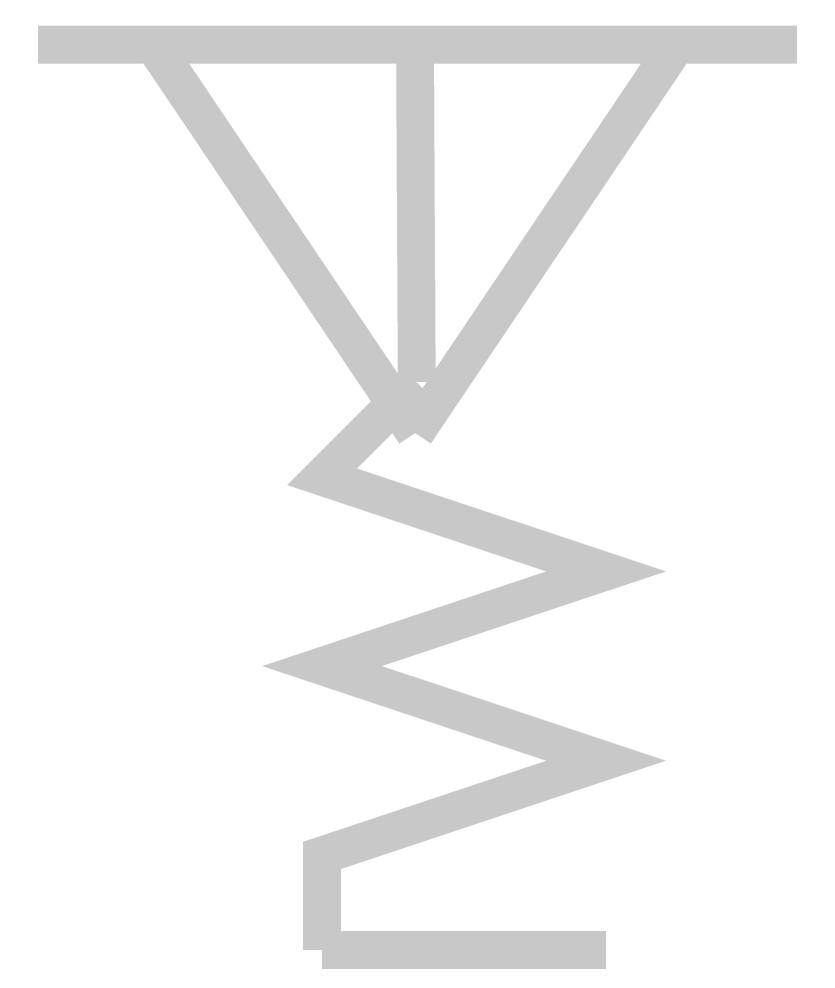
# Model space of a CAD drawing. Extents: x -0.09 to 4.12, y -0.01 to 5.01.
import ezdxf

# ---------------------------------------------------------------- set-up
doc = ezdxf.new("R2010")
doc.units = 0
doc.header["$MEASUREMENT"] = 0
doc.layers.get('0').update_dxf_attribs({"linetype": 'CONTINUOUS'})

msp = doc.modelspace()

# ---------------------------------------------------------------- linework, layer by layer
at = {"const_width": 0.2}
for points in [[(0.0092, 4.8769), (4.0171, 4.8769)], [(2.0004, 2.8259), (0.5959, 4.9129)], [(2.0004, 2.8259), (3.4049, 4.9129)], [(2.0004, 4.805), (2.0092, 3.0949)], [(2.0092, 3.0949), (1.5092, 2.5949), (3.0092, 2.0949), (1.5092, 1.5949), (3.0092, 1.0949), (1.5092, 0.5949), (1.5092, 0.0949)], [(1.5092, 0.0949), (3.0092, 0.0949)]]:
    msp.add_lwpolyline(points, dxfattribs=at)

doc.saveas('drawing.dxf')
